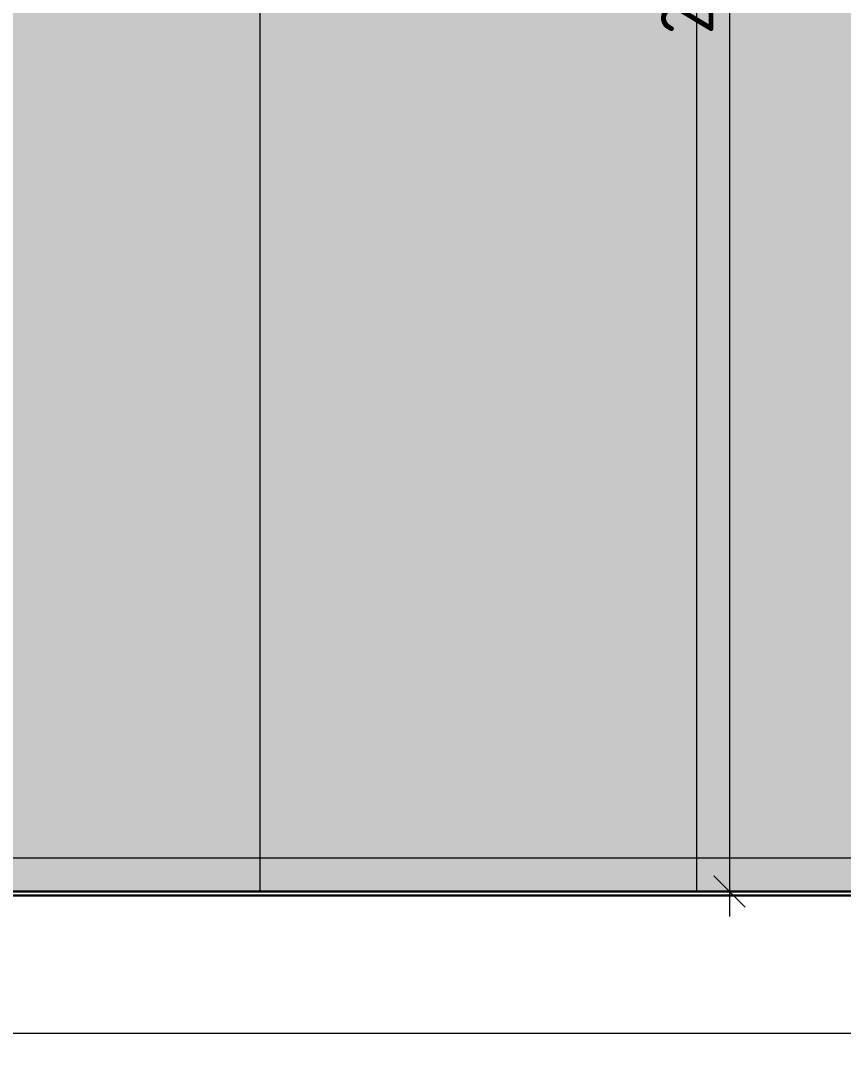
# Model space of a CAD drawing. Header units: millimetres. Extents: x 1401 to 56953, y -2645 to 12445.
# Drawn here: x 30336 to 31315, y 8201 to 9437 of the extents above; entities that cross this region are included whole.
import ezdxf

# ---------------------------------------------------------------- set-up
doc = ezdxf.new("R2010")
doc.units = ezdxf.units.MM
for name, color, linetype, lineweight in [('A-ANNO-DIMS', 7, 'Continuous', 9), ('A-ANNO-DIMS-25', 7, 'Continuous', 9), ('A-GENM', 7, 'Continuous', 9)]:
    doc.layers.add(name, color=color, linetype=linetype, lineweight=lineweight)
doc.layers.add('A-FLOR-FNSH-1', color=7, linetype='Continuous', lineweight=30, true_color=0x3c3c3c)
doc.layers.add('I-FURN-10', color=7, linetype='Continuous', lineweight=9, true_color=0xc0c0c0)
doc.layers.add('I-FURN-15', color=7, linetype='Continuous', lineweight=9, true_color=0x7f7f7f, transparency=0.7)
doc.styles.add('ISOCPEUR_2', font='isocpeur.ttf', dxfattribs={"width": 0.9, "height": 62.5})
doc.dimstyles.new('ISO-2_5_0_9К_БОЛЬШОЙ_1', dxfattribs={"dimscale": 304.8, "dimtxt": 62.248823, "dimasz": 0.123031, "dimexe": 0.098425, "dimexo": 0.246063, "dimgap": 0, "dimtad": 1, "dimdec": 0, "dimrnd": 10, "dimzin": 0, "dimdsep": 46, "dimtxsty": 'ISOCPEUR_2', "dimblk1": 'OBLIQUE', "dimblk2": 'OBLIQUE', "dimsah": 1, "dimcen": 0.09, "dimdle": 0.098425, "dimazin": 0, "dimtfac": 1, "dimtdec": 4, "dimtix": 1, "dimtmove": 0, "dimatfit": 3, "dimfxl": 1, "dimtvp": 1, "dimtolj": 1, "dimtzin": 0, "dimarcsym": 2})

# ---------------------------------------------------------------- blocks, each defined once
blk = doc.blocks.new('Плинтус - Плинтус темный _ст_школа_-32861799-Развертка 01-2')
at = {"layer": 'A-GENM'}
blk.add_line((-6590, 8440), (-536, 8440), dxfattribs=at)
blk = doc.blocks.new('шкаф 1_112 - шкаф 1_112-31117176-Развертка 01-2')
at = {"layer": 'I-FURN-15'}
for points in [[(-1999.8, 8440), (-1735, 8440), (-1735, 10460), (-2255, 10460), (-2255, 8440), (-2237.3, 8440)], [(-1524.8, 8440), (-1215, 8440), (-1215, 10460), (-1735, 10460), (-1735, 8440)], [(-520, 8400), (-520, 10460), (-1215, 10460), (-1215, 8440), (-521, 8440), (-521, 8400)], [(-1762.3, 8400), (-1735, 8400), (-1735, 8440), (-2255, 8440), (-2255, 8400), (-1881.1, 8400)], [(-1735, 8400), (-1215, 8400), (-1215, 8440), (-1735, 8440)], [(-1049.7, 8400), (-536, 8400), (-536, 8440), (-1215, 8440), (-1215, 8400)]]:
    blk.add_hatch(color=256, dxfattribs=at).paths.add_polyline_path(points)
at = {"layer": 'I-FURN-10'}
for p, q in [((-1735, 8400), (-1735, 10460)), ((-1735, 8400), (-1735, 10460)), ((-1215, 8400), (-1215, 10460)), ((-1215, 8400), (-1215, 10460))]:
    blk.add_line(p, q, dxfattribs=at)
blk = doc.blocks.new('DIMBLOCK28-Развертка 01-2')
at = {"layer": 'A-ANNO-DIMS-25'}
for p, q in [((25306, 8325), (25306, 8201.2)), ((25306, 8231.2), (25306, 8320)), ((31836, 8325), (31836, 8201.2)), ((31836, 8231.2), (31836, 8320)), ((25306, 8231.2), (31866, 8231.2))]:
    blk.add_line(p, q, dxfattribs=at)
at = {"layer": 'A-ANNO-DIMS-25', "lineweight": 20}
for p, q in [((25306, 8231.2), (25324.8, 8250)), ((31836, 8231.2), (31854.8, 8250)), ((25306, 8231.2), (25287.3, 8212.5)), ((31836, 8231.2), (31817.3, 8212.5))]:
    blk.add_line(p, q, dxfattribs=at)
at = {"layer": 'A-ANNO-DIMS-25', "color": 0, "insert": (28492, 8312.9), "char_height": 62.5, "width": 189.619, "attachment_point": 1, "line_spacing_factor": 1.149209, "style": 'ISOCPEUR_2'}
blk.add_mtext('6530', dxfattribs=at)
blk = doc.blocks.new('_Oblique')
at = {"color": 0, "linetype": 'ByBlock', "lineweight": -2}
blk.add_line((-0.5, -0.5), (0.5, 0.5), dxfattribs=at)
blk = doc.blocks.new('DIMBLOCK31-Развертка 01-2')
at = {"layer": 'A-ANNO-DIMS-25'}
for p, q in [((31180.1, 10630), (31180.1, 8370)), ((31221.2, 10600), (31150.1, 10600)), ((31180.1, 10600), (31221.2, 10600)), ((31131.6, 8400), (31210.1, 8400)), ((31180.1, 8400), (31131.6, 8400))]:
    blk.add_line(p, q, dxfattribs=at)
at = {"layer": 'A-ANNO-DIMS-25', "lineweight": 20}
for p, q in [((31180.1, 10600), (31161.3, 10618.8)), ((31180.1, 10600), (31198.8, 10581.2)), ((31180.1, 8400), (31161.3, 8418.7)), ((31180.1, 8400), (31198.8, 8381.2))]:
    blk.add_line(p, q, dxfattribs=at)
at = {"layer": 'A-ANNO-DIMS-25', "color": 0, "insert": (31098.4, 9421), "char_height": 62.5, "width": 189.619, "attachment_point": 1, "rotation": 90, "line_spacing_factor": 1.149209, "style": 'ISOCPEUR_2'}
blk.add_mtext('2200', dxfattribs=at)

msp = doc.modelspace()

# ---------------------------------------------------------------- linework, layer by layer
at = {"layer": 'A-FLOR-FNSH-1'}
for p, q in [((25376.1982, 8395), (32220.5329, 8395)), ((32220.5329, 8400), (25394.8148, 8400))]:
    msp.add_line(p, q, dxfattribs=at)

# ---------------------------------------------------------------- block references
at = {"layer": 'A-GENM'}
msp.add_blockref('Плинтус - Плинтус темный _ст_школа_-32861799-Развертка 01-2', (32356.0329, 0), dxfattribs=at)
at = {"layer": 'I-FURN-10'}
msp.add_blockref('шкаф 1_112 - шкаф 1_112-31117176-Развертка 01-2', (32356.0329, 0), dxfattribs=at)

# ---------------------------------------------------------------- dimensions: what is measured, and where the dimension line sits
at = {"layer": 'A-ANNO-DIMS'}
dim = msp.add_linear_dim(base=(31180.0832, 8400), p1=(31296.2031, 10600), p2=(31206.5997, 8400), angle=90, dimstyle='ISO-2_5_0_9К_БОЛЬШОЙ_1', override={"dimpost": '<>', "dimfxl": 2201.823964}, dxfattribs=at)
dim.commit()
dim.dimension.update_dxf_attribs({"geometry": 'DIMBLOCK31-Развертка 01-2', "text_midpoint": (31148.8332, 9500)})
dim = msp.add_linear_dim(base=(31836.0329, 8231.2364), p1=(25306.0329, 8400), p2=(31836.0329, 8400), dimstyle='ISO-2_5_0_9К_БОЛЬШОЙ_1', override={"dimpost": '<>', "dimfxl": 6530.000005}, dxfattribs=at)
dim.commit()
dim.dimension.update_dxf_attribs({"geometry": 'DIMBLOCK28-Развертка 01-2', "text_midpoint": (28571.0329, 8262.4864)})

doc.saveas('drawing.dxf')
